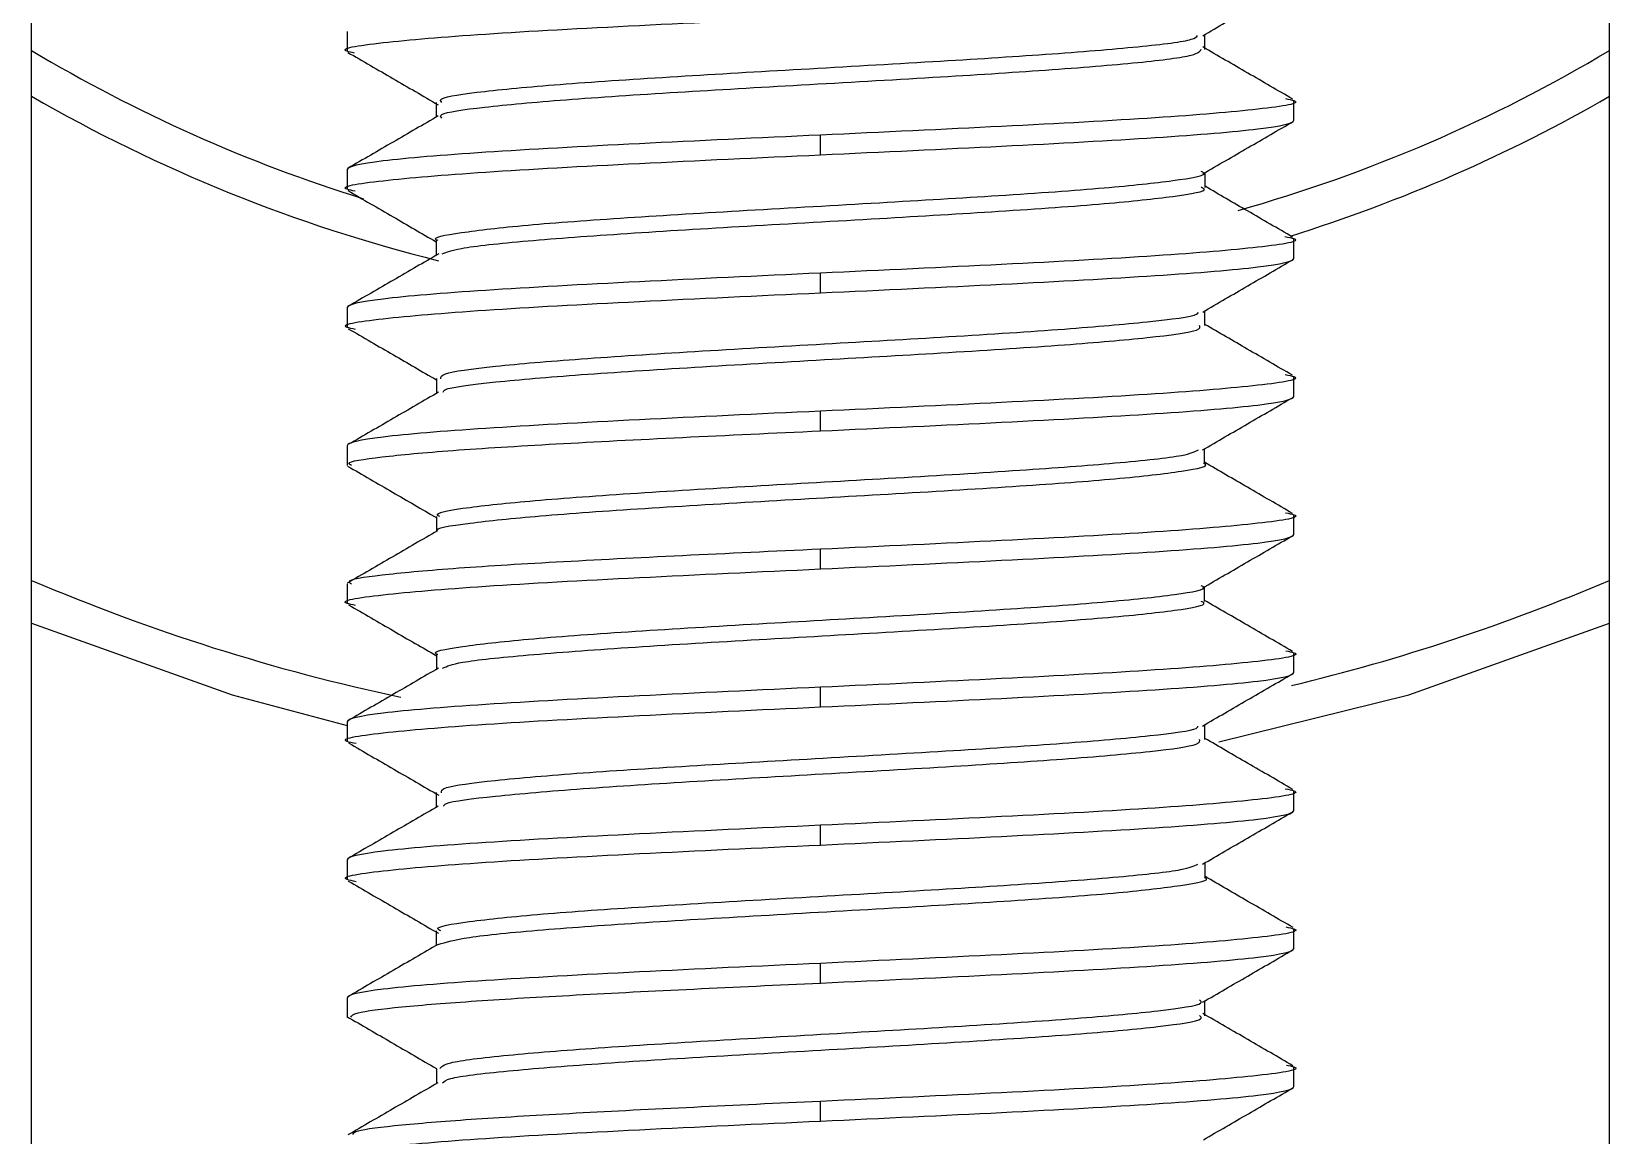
# Model space of a CAD drawing. Header units: millimetres. Extents: x 2 to 418, y 2 to 295.
# Drawn here: x 251.831 to 253.164, y 75.224 to 76.157 of the extents above; entities that cross this region are included whole.
import ezdxf

# ---------------------------------------------------------------- set-up
doc = ezdxf.new("R2010")
doc.units = ezdxf.units.MM

msp = doc.modelspace()

# ---------------------------------------------------------------- linework, layer by layer
at = {"color": 7, "linetype": 'Continuous', "lineweight": 25}
for p, q in [((251.83051, 74.25731), (251.83051, 78.42398)), ((253.16384, 74.25731), (253.16384, 78.42398)), ((252.09718, 76.15731), (252.09718, 76.14064)), ((252.82187, 76.14223), (252.82187, 76.1548)), ((252.17232, 76.09741), (252.17232, 76.08493)), ((252.89718, 76.08231), (252.89718, 76.09898)), ((252.49718, 76.05314), (252.49718, 76.06981)), ((252.09718, 76.04064), (252.09718, 76.02398)), ((252.82212, 76.0256), (252.82212, 76.03811)), ((252.17229, 75.98076), (252.17229, 75.96811)), ((252.89718, 75.96564), (252.89718, 75.98231)), ((252.49718, 75.93648), (252.49718, 75.95314)), ((252.09718, 75.92398), (252.09718, 75.90731)), ((252.82191, 75.90884), (252.82191, 75.92132)), ((252.17259, 75.864), (252.17259, 75.85151)), ((252.89718, 75.84898), (252.89718, 75.86564)), ((252.49718, 75.81981), (252.49718, 75.83648)), ((252.09718, 75.80731), (252.09718, 75.79065)), ((252.82169, 75.7922), (252.82169, 75.80469)), ((252.17265, 75.74744), (252.17265, 75.73487)), ((252.89718, 75.73231), (252.89718, 75.74898)), ((252.49718, 75.70314), (252.49718, 75.71981)), ((252.09718, 75.69065), (252.09718, 75.67398)), ((252.82169, 75.67555), (252.82169, 75.68803)), ((252.17261, 75.63079), (252.17261, 75.61829)), ((252.89718, 75.61564), (252.89718, 75.63231)), ((252.49718, 75.58648), (252.49718, 75.60314)), ((252.09718, 75.57398), (252.09718, 75.55731)), ((252.82187, 75.55896), (252.82187, 75.57148)), ((252.17232, 75.51409), (252.17232, 75.5016)), ((252.89718, 75.49898), (252.89718, 75.51564)), ((252.49718, 75.46981), (252.49718, 75.48648)), ((252.09718, 75.45731), (252.09718, 75.44064)), ((252.82212, 75.44216), (252.82212, 75.45481)), ((252.17229, 75.39735), (252.17229, 75.38481)), ((252.89718, 75.38231), (252.89718, 75.39898)), ((252.49718, 75.35314), (252.49718, 75.36981)), ((252.09718, 75.34064), (252.09718, 75.32397)), ((252.82191, 75.32554), (252.82191, 75.33798)), ((252.17261, 75.28072), (252.17261, 75.26816)), ((252.89718, 75.26564), (252.89718, 75.28231)), ((252.49718, 75.23648), (252.49718, 75.25314))]:
    msp.add_line(p, q, dxfattribs=at)
at = {"color": 7, "linetype": 'Continuous', "lineweight": 25, "flags": 128}
for points in [[(251.83051, 75.65731), (252.00005, 75.59679), (252.09718, 75.57076)], [(252.8339, 75.557), (252.9943, 75.59679), (253.16384, 75.65731)]]:
    msp.add_lwpolyline(points, dxfattribs=at)
at = {"color": 7, "linetype": 'Continuous', "lineweight": 25}
for radius, start, end in [(1.3, 239.14811, 252.71562), (1.3, 285.75248, 300.85189), (1.33333, 240, 255.99312), (1.33333, 287.32416, 300), (1.7, 246.91123, 257.95556), (1.7, 283.54148, 293.08877)]:
    msp.add_arc((252.49718, 77.25731), radius, start, end, dxfattribs=at)
for points, knots in [([(252.82018, 76.15382), (252.83288, 76.16119), (252.85828, 76.17594), (252.88368, 76.19067), (252.89639, 76.19803)], [0, 0, 0, 0, 0.4998021, 1, 1, 1, 1]), ([(252.10332, 76.13917), (252.10096, 76.13966), (252.08693, 76.14258), (252.12129, 76.14794), (252.20609, 76.15523), (252.34034, 76.16252), (252.4449, 76.16738), (252.49718, 76.16981)], [0, 0, 0, 0, 0.0480159, 0.2860119, 0.524008, 0.762004, 1, 1, 1, 1]), ([(252.17731, 76.09733), (252.17631, 76.09841), (252.17341, 76.10155), (252.21009, 76.10678), (252.27754, 76.11305), (252.37319, 76.11934), (252.4822, 76.12563), (252.59213, 76.13189), (252.69235, 76.13818), (252.7691, 76.14445), (252.81203, 76.1497), (252.81487, 76.15281), (252.81581, 76.15385)], [0, 0, 0, 0, 0.0573045, 0.1662596, 0.2781153, 0.3905753, 0.499068, 0.6132477, 0.7212221, 0.8345146, 0.9450958, 1, 1, 1, 1]), ([(252.09777, 76.13971), (252.11048, 76.13234), (252.1359, 76.11761), (252.16132, 76.10286), (252.17402, 76.09549)], [0, 0, 0, 0, 0.5002009, 1, 1, 1, 1]), ([(252.17731, 76.084), (252.17631, 76.08508), (252.17341, 76.08821), (252.21009, 76.09345), (252.27754, 76.09972), (252.3732, 76.10601), (252.48219, 76.11229), (252.59216, 76.11855), (252.69222, 76.12485), (252.76959, 76.13111), (252.81535, 76.13697), (252.81783, 76.14069), (252.81892, 76.14233)], [0, 0, 0, 0, 0.05552233, 0.16108893, 0.26946602, 0.37842853, 0.4835471, 0.59417582, 0.69879223, 0.80856135, 0.91570356, 1, 1, 1, 1]), ([(252.89629, 76.10014), (252.88359, 76.1075), (252.85821, 76.12222), (252.83284, 76.13694), (252.82016, 76.1443)], [0, 0, 0, 0, 0.5001168, 1, 1, 1, 1]), ([(252.89004, 76.10068), (252.89282, 76.10012), (252.90747, 76.09712), (252.87324, 76.09169), (252.78821, 76.08439), (252.65403, 76.0771), (252.54946, 76.07224), (252.49718, 76.06981)], [0, 0, 0, 0, 0.0553245, 0.2914934, 0.5276623, 0.7638311, 1, 1, 1, 1]), ([(252.17421, 76.08603), (252.16153, 76.07867), (252.13615, 76.06394), (252.11075, 76.04923), (252.09805, 76.04187)], [0, 0, 0, 0, 0.4998758, 1, 1, 1, 1]), ([(252.49718, 76.05314), (252.54954, 76.05557), (252.60187, 76.058), (252.69862, 76.06287), (252.74299, 76.0653), (252.81704, 76.07016), (252.84669, 76.07259), (252.88676, 76.07745), (252.89718, 76.07988), (252.89718, 76.08231)], [0, 0, 0, 0, 0.25, 0.25, 0.5, 0.5, 0.75, 0.75, 1, 1, 1, 1]), ([(252.82038, 76.03711), (252.83309, 76.04448), (252.85852, 76.05922), (252.88395, 76.07395), (252.89667, 76.08132)], [0, 0, 0, 0, 0.4998071, 1, 1, 1, 1]), ([(252.49718, 76.06981), (252.44482, 76.06738), (252.39248, 76.06495), (252.29573, 76.06009), (252.25136, 76.05766), (252.17731, 76.0528), (252.14766, 76.05037), (252.10759, 76.0455), (252.09718, 76.04307), (252.09718, 76.04064)], [0, 0, 0, 0, 0.25, 0.25, 0.5, 0.5, 0.75, 0.75, 1, 1, 1, 1]), ([(252.10404, 76.02233), (252.10138, 76.02288), (252.08689, 76.02586), (252.12116, 76.03127), (252.20613, 76.03856), (252.34033, 76.04585), (252.44489, 76.05071), (252.49718, 76.05314)], [0, 0, 0, 0, 0.0533756, 0.2900317, 0.5266878, 0.7633439, 1, 1, 1, 1]), ([(252.17398, 75.98068), (252.17345, 75.98087), (252.16741, 75.98311), (252.19138, 75.98746), (252.24384, 75.99373), (252.33104, 76.00002), (252.43505, 76.0063), (252.54614, 76.01257), (252.65206, 76.01887), (252.74112, 76.02512), (252.79854, 76.03142), (252.8257, 76.03602), (252.81988, 76.03857), (252.81886, 76.03902)], [0, 0, 0, 0, 0.0101932, 0.1149079, 0.2244219, 0.3319438, 0.438214, 0.5484164, 0.6528449, 0.7632544, 0.8689352, 0.9771194, 1, 1, 1, 1]), ([(252.0978, 76.02287), (252.11052, 76.01551), (252.13536, 76.00112), (252.16018, 75.98672), (252.17229, 75.9797)], [0, 0, 0, 0, 0.5121691, 1, 1, 1, 1]), ([(252.17746, 75.96936), (252.18135, 75.97092), (252.19055, 75.97461), (252.24526, 75.98039), (252.33067, 75.98669), (252.43515, 75.99297), (252.54611, 75.99924), (252.65207, 76.00553), (252.74112, 76.01179), (252.79854, 76.01809), (252.8257, 76.02268), (252.81988, 76.02524), (252.81886, 76.02568)], [0, 0, 0, 0, 0.083217, 0.1966521, 0.308024, 0.4180991, 0.5322474, 0.640415, 0.7547777, 0.8642424, 0.9763001, 1, 1, 1, 1]), ([(252.89616, 75.98358), (252.88345, 75.99094), (252.85876, 76.00524), (252.83409, 76.01955), (252.82212, 76.0265)], [0, 0, 0, 0, 0.5145869, 1, 1, 1, 1]), ([(252.88964, 75.98412), (252.8926, 75.98351), (252.9075, 75.98048), (252.87331, 75.97502), (252.78819, 75.96773), (252.65403, 75.96044), (252.54946, 75.95557), (252.49718, 75.95314)], [0, 0, 0, 0, 0.0582788, 0.2937091, 0.5291394, 0.7645697, 1, 1, 1, 1]), ([(252.17453, 75.96941), (252.16185, 75.96205), (252.13647, 75.94732), (252.11108, 75.93261), (252.09837, 75.92525)], [0, 0, 0, 0, 0.4998453, 1, 1, 1, 1]), ([(252.49718, 75.93648), (252.54954, 75.93891), (252.60187, 75.94134), (252.69862, 75.9462), (252.74299, 75.94863), (252.81704, 75.95349), (252.84669, 75.95592), (252.88676, 75.96078), (252.89718, 75.96321), (252.89718, 75.96564)], [0, 0, 0, 0, 0.25, 0.25, 0.5, 0.5, 0.75, 0.75, 1, 1, 1, 1]), ([(252.82012, 75.92028), (252.83282, 75.92765), (252.85822, 75.94239), (252.88364, 75.95712), (252.89635, 75.96449)], [0, 0, 0, 0, 0.4998406, 1, 1, 1, 1]), ([(252.49718, 75.95314), (252.44482, 75.95071), (252.39248, 75.94828), (252.29573, 75.94342), (252.25136, 75.94099), (252.17731, 75.93613), (252.14766, 75.9337), (252.10759, 75.92884), (252.09718, 75.92641), (252.09718, 75.92398)], [0, 0, 0, 0, 0.25, 0.25, 0.5, 0.5, 0.75, 0.75, 1, 1, 1, 1]), ([(252.10424, 75.90562), (252.10149, 75.90618), (252.08688, 75.90918), (252.12113, 75.9146), (252.20614, 75.92189), (252.34033, 75.92919), (252.44489, 75.93405), (252.49718, 75.93648)], [0, 0, 0, 0, 0.0548098, 0.2911074, 0.5274049, 0.7637025, 1, 1, 1, 1]), ([(252.17628, 75.8639), (252.17633, 75.86528), (252.17644, 75.8688), (252.21732, 75.8744), (252.2917, 75.8807), (252.38918, 75.88697), (252.49909, 75.89326), (252.60904, 75.89955), (252.70635, 75.9058), (252.77722, 75.9121), (252.81601, 75.9169), (252.81615, 75.91965), (252.81618, 75.92028)], [0, 0, 0, 0, 0.0734297, 0.1875609, 0.2972406, 0.408836, 0.5220078, 0.6304728, 0.7449672, 0.8534096, 0.9666157, 1, 1, 1, 1]), ([(252.17828, 75.8526), (252.17855, 75.8533), (252.1796, 75.85614), (252.21796, 75.86107), (252.29152, 75.86737), (252.38923, 75.87364), (252.49907, 75.87993), (252.60909, 75.88621), (252.70615, 75.89247), (252.77793, 75.89877), (252.81902, 75.90422), (252.8179, 75.90764), (252.81748, 75.90893)], [0, 0, 0, 0, 0.0373486, 0.1516029, 0.2614009, 0.3731167, 0.4864105, 0.5949925, 0.7096103, 0.8181697, 0.9314979, 1, 1, 1, 1]), ([(252.89593, 75.86685), (252.88323, 75.87421), (252.85855, 75.88852), (252.83389, 75.90284), (252.82191, 75.90979)], [0, 0, 0, 0, 0.5144199, 1, 1, 1, 1]), ([(252.09817, 75.90617), (252.11088, 75.8988), (252.13569, 75.88441), (252.16049, 75.87001), (252.17259, 75.86299)], [0, 0, 0, 0, 0.51208215, 1, 1, 1, 1]), ([(252.8899, 75.86738), (252.89275, 75.8668), (252.90748, 75.86379), (252.87326, 75.85835), (252.78821, 75.85106), (252.65403, 75.84377), (252.54946, 75.83891), (252.49718, 75.83648)], [0, 0, 0, 0, 0.0563359, 0.2922519, 0.528168, 0.764084, 1, 1, 1, 1]), ([(252.17449, 75.85262), (252.16181, 75.84525), (252.13645, 75.83052), (252.11107, 75.81581), (252.09838, 75.80845)], [0, 0, 0, 0, 0.499849, 1, 1, 1, 1]), ([(252.49718, 75.81981), (252.54954, 75.82224), (252.60187, 75.82467), (252.69862, 75.82953), (252.74299, 75.83196), (252.81704, 75.83682), (252.84669, 75.83925), (252.88676, 75.84412), (252.89718, 75.84655), (252.89718, 75.84898)], [0, 0, 0, 0, 0.25, 0.25, 0.5, 0.5, 0.75, 0.75, 1, 1, 1, 1]), ([(252.81993, 75.80367), (252.83262, 75.81104), (252.858, 75.82578), (252.88339, 75.84051), (252.89609, 75.84788)], [0, 0, 0, 0, 0.4998306, 1, 1, 1, 1]), ([(252.49718, 75.83648), (252.44482, 75.83405), (252.39248, 75.83162), (252.29573, 75.82675), (252.25136, 75.82432), (252.17731, 75.81946), (252.14766, 75.81703), (252.10759, 75.81217), (252.09718, 75.80974), (252.09718, 75.80731)], [0, 0, 0, 0, 0.25, 0.25, 0.5, 0.5, 0.75, 0.75, 1, 1, 1, 1]), ([(252.10088, 75.79065), (252.09982, 75.79121), (252.0953, 75.7936), (252.12282, 75.79782), (252.18179, 75.80332), (252.27074, 75.80881), (252.37872, 75.81431), (252.45769, 75.81798), (252.49718, 75.81981)], [0, 0, 0, 0, 0.0574322, 0.2459458, 0.4344593, 0.6229729, 0.8114864, 1, 1, 1, 1]), ([(252.17559, 75.74736), (252.17469, 75.74781), (252.1695, 75.75041), (252.19616, 75.75508), (252.25671, 75.76138), (252.34552, 75.76765), (252.45203, 75.77394), (252.56362, 75.78022), (252.66723, 75.78649), (252.75088, 75.79278), (252.80576, 75.79851), (252.81345, 75.80218), (252.81666, 75.80372)], [0, 0, 0, 0, 0.02416089, 0.13881831, 0.24744822, 0.36037772, 0.47228424, 0.58179603, 0.69609572, 0.80420598, 0.91831005, 1, 1, 1, 1]), ([(252.09755, 75.79005), (252.11022, 75.78271), (252.13525, 75.76819), (252.16028, 75.75367), (252.17265, 75.74649)], [0, 0, 0, 0, 0.5057927, 1, 1, 1, 1]), ([(252.17357, 75.73533), (252.17354, 75.73535), (252.17016, 75.73752), (252.19697, 75.74175), (252.25649, 75.74805), (252.34559, 75.75431), (252.45199, 75.76061), (252.56373, 75.76689), (252.66684, 75.77316), (252.75229, 75.77945), (252.80537, 75.78571), (252.82695, 75.79001), (252.82113, 75.79218), (252.82085, 75.79228)], [0, 0, 0, 0, 0.0008416, 0.1143232, 0.2218392, 0.3336106, 0.4443695, 0.5527583, 0.6658859, 0.7728875, 0.8858214, 0.9945886, 1, 1, 1, 1]), ([(252.896, 75.7501), (252.88331, 75.75746), (252.85854, 75.77184), (252.83377, 75.78622), (252.82169, 75.79324)], [0, 0, 0, 0, 0.5121398, 1, 1, 1, 1]), ([(252.89021, 75.75064), (252.89292, 75.75009), (252.90746, 75.7471), (252.87321, 75.74169), (252.78822, 75.73439), (252.65402, 75.7271), (252.54946, 75.72224), (252.49718, 75.71981)], [0, 0, 0, 0, 0.0540606, 0.2905455, 0.5270303, 0.7635152, 1, 1, 1, 1]), ([(252.17342, 75.73532), (252.16074, 75.72795), (252.13535, 75.71321), (252.10999, 75.69848), (252.0973, 75.69111)], [0, 0, 0, 0, 0.4998308, 1, 1, 1, 1]), ([(252.49718, 75.70314), (252.54954, 75.70557), (252.60187, 75.708), (252.69862, 75.71287), (252.74299, 75.7153), (252.81704, 75.72016), (252.84669, 75.72259), (252.88676, 75.72745), (252.89718, 75.72988), (252.89718, 75.73231)], [0, 0, 0, 0, 0.25, 0.25, 0.5, 0.5, 0.75, 0.75, 1, 1, 1, 1]), ([(252.81989, 75.68699), (252.83256, 75.69435), (252.85793, 75.70908), (252.8833, 75.7238), (252.89599, 75.73117)], [0, 0, 0, 0, 0.4998562, 1, 1, 1, 1]), ([(252.49718, 75.71981), (252.45769, 75.71798), (252.37872, 75.71431), (252.27074, 75.70881), (252.18179, 75.70332), (252.12282, 75.69782), (252.0953, 75.6936), (252.09982, 75.69121), (252.10088, 75.69065)], [0, 0, 0, 0, 0.1885136, 0.3770271, 0.5655407, 0.7540542, 0.9425678, 1, 1, 1, 1]), ([(252.10415, 75.67231), (252.10144, 75.67286), (252.08689, 75.67585), (252.12114, 75.68127), (252.20613, 75.68856), (252.34033, 75.69585), (252.44489, 75.70071), (252.49718, 75.70314)], [0, 0, 0, 0, 0.0541349, 0.2906012, 0.5270675, 0.7635337, 1, 1, 1, 1]), ([(252.17377, 75.63071), (252.17339, 75.63086), (252.16761, 75.63315), (252.19045, 75.63752), (252.24589, 75.64382), (252.33168, 75.65009), (252.43624, 75.65638), (252.54806, 75.66266), (252.65305, 75.66892), (252.74158, 75.67522), (252.80014, 75.68148), (252.82516, 75.6861), (252.81982, 75.68858), (252.81896, 75.68897)], [0, 0, 0, 0, 0.0077396, 0.118364, 0.2240612, 0.3325724, 0.4416697, 0.5469183, 0.657684, 0.7624298, 0.8723348, 0.9796095, 1, 1, 1, 1]), ([(252.09838, 75.67285), (252.11107, 75.66548), (252.13582, 75.65113), (252.16056, 75.63676), (252.17261, 75.62976)], [0, 0, 0, 0, 0.5128356, 1, 1, 1, 1]), ([(252.17775, 75.61929), (252.18159, 75.62095), (252.1902, 75.62467), (252.24726, 75.63048), (252.3313, 75.63675), (252.43634, 75.64305), (252.54804, 75.64933), (252.65306, 75.65559), (252.74157, 75.66189), (252.80014, 75.66815), (252.82516, 75.67277), (252.81982, 75.67524), (252.81896, 75.67564)], [0, 0, 0, 0, 0.08835032, 0.1976458, 0.30985106, 0.42266241, 0.53149403, 0.64603045, 0.75434218, 0.86798863, 0.97891538, 1, 1, 1, 1]), ([(252.89605, 75.63342), (252.88335, 75.64078), (252.85856, 75.65516), (252.83378, 75.66956), (252.82169, 75.67658)], [0, 0, 0, 0, 0.51224998, 1, 1, 1, 1]), ([(252.89029, 75.63396), (252.89296, 75.63341), (252.90746, 75.63043), (252.87319, 75.62502), (252.78822, 75.61773), (252.65402, 75.61044), (252.54946, 75.60557), (252.49718, 75.60314)], [0, 0, 0, 0, 0.0535321, 0.290149, 0.526766, 0.763383, 1, 1, 1, 1]), ([(252.17442, 75.61934), (252.16173, 75.61197), (252.13635, 75.59723), (252.11095, 75.5825), (252.09825, 75.57514)], [0, 0, 0, 0, 0.4998411, 1, 1, 1, 1]), ([(252.49718, 75.58648), (252.54954, 75.58891), (252.60187, 75.59134), (252.69862, 75.5962), (252.74299, 75.59863), (252.81704, 75.60349), (252.84669, 75.60592), (252.88676, 75.61078), (252.89718, 75.61321), (252.89718, 75.61564)], [0, 0, 0, 0, 0.25, 0.25, 0.5, 0.5, 0.75, 0.75, 1, 1, 1, 1]), ([(252.81983, 75.57029), (252.83251, 75.57766), (252.85788, 75.59239), (252.88327, 75.60711), (252.89596, 75.61447)], [0, 0, 0, 0, 0.4998373, 1, 1, 1, 1]), ([(252.49718, 75.60314), (252.44482, 75.60071), (252.39248, 75.59828), (252.29573, 75.59342), (252.25136, 75.59099), (252.17731, 75.58613), (252.14766, 75.5837), (252.10759, 75.57884), (252.09718, 75.57641), (252.09718, 75.57398)], [0, 0, 0, 0, 0.25, 0.25, 0.5, 0.5, 0.75, 0.75, 1, 1, 1, 1]), ([(252.10468, 75.55551), (252.10174, 75.55611), (252.08685, 75.55914), (252.12105, 75.5646), (252.20616, 75.57189), (252.34032, 75.57919), (252.44489, 75.58405), (252.49718, 75.58648)], [0, 0, 0, 0, 0.0580218, 0.29351635, 0.5290109, 0.76450545, 1, 1, 1, 1]), ([(252.1768, 75.51399), (252.17671, 75.51543), (252.17651, 75.51891), (252.21936, 75.5245), (252.29185, 75.53076), (252.39079, 75.53706), (252.50082, 75.54334), (252.60986, 75.54961), (252.70743, 75.5559), (252.77862, 75.56216), (252.81541, 75.56699), (252.81588, 75.56967), (252.81599, 75.5703)], [0, 0, 0, 0, 0.0764892, 0.1849949, 0.2984737, 0.4098883, 0.5200058, 0.634198, 0.7424071, 0.8568138, 0.9663206, 1, 1, 1, 1]), ([(252.0984, 75.55605), (252.11111, 75.54869), (252.13651, 75.53397), (252.16189, 75.51924), (252.17457, 75.51187)], [0, 0, 0, 0, 0.5001629, 1, 1, 1, 1]), ([(252.17882, 75.50269), (252.17905, 75.50345), (252.17986, 75.50625), (252.22005, 75.51117), (252.29167, 75.51743), (252.39084, 75.52373), (252.5008, 75.53), (252.60992, 75.53628), (252.70724, 75.54257), (252.77936, 75.54882), (252.81848, 75.55435), (252.81783, 75.55773), (252.81757, 75.55906)], [0, 0, 0, 0, 0.0405299, 0.1489041, 0.2622455, 0.3735251, 0.4835092, 0.5975631, 0.7056411, 0.8199092, 0.9292833, 1, 1, 1, 1]), ([(252.89623, 75.51684), (252.88353, 75.5242), (252.85873, 75.53857), (252.83395, 75.55296), (252.82187, 75.55997)], [0, 0, 0, 0, 0.5125736, 1, 1, 1, 1]), ([(252.88991, 75.51738), (252.89275, 75.5168), (252.90748, 75.51379), (252.87326, 75.50835), (252.78821, 75.50106), (252.65403, 75.49377), (252.54946, 75.48891), (252.49718, 75.48648)], [0, 0, 0, 0, 0.0562741, 0.2922056, 0.528137, 0.7640685, 1, 1, 1, 1]), ([(252.17421, 75.50269), (252.16151, 75.49533), (252.13609, 75.48058), (252.11067, 75.46585), (252.09795, 75.45849)], [0, 0, 0, 0, 0.4998359, 1, 1, 1, 1]), ([(252.49718, 75.46981), (252.54954, 75.47224), (252.60187, 75.47467), (252.69862, 75.47953), (252.74299, 75.48196), (252.81704, 75.48682), (252.84669, 75.48925), (252.88676, 75.49412), (252.89718, 75.49655), (252.89718, 75.49898)], [0, 0, 0, 0, 0.25, 0.25, 0.5, 0.5, 0.75, 0.75, 1, 1, 1, 1]), ([(252.81988, 75.45351), (252.83257, 75.46088), (252.85795, 75.47561), (252.88336, 75.49032), (252.89607, 75.49768)], [0, 0, 0, 0, 0.4998453, 1, 1, 1, 1]), ([(252.49718, 75.48648), (252.44482, 75.48405), (252.39248, 75.48162), (252.29573, 75.47675), (252.25136, 75.47432), (252.17731, 75.46946), (252.14766, 75.46703), (252.10759, 75.46217), (252.09718, 75.45974), (252.09718, 75.45731)], [0, 0, 0, 0, 0.25, 0.25, 0.5, 0.5, 0.75, 0.75, 1, 1, 1, 1]), ([(252.10474, 75.43883), (252.10177, 75.43944), (252.08685, 75.44247), (252.12104, 75.44794), (252.20616, 75.45523), (252.34032, 75.46252), (252.44489, 75.46738), (252.49718, 75.46981)], [0, 0, 0, 0, 0.0584444, 0.2938333, 0.5292222, 0.7646111, 1, 1, 1, 1]), ([(252.17624, 75.39726), (252.17508, 75.39784), (252.1698, 75.40045), (252.1978, 75.40518), (252.2565, 75.41144), (252.34742, 75.41774), (252.45334, 75.42401), (252.56452, 75.4303), (252.66884, 75.43658), (252.75187, 75.44284), (252.80479, 75.44851), (252.81269, 75.45206), (252.81604, 75.45356)], [0, 0, 0, 0, 0.0306273, 0.1388436, 0.253139, 0.3629764, 0.4747324, 0.588067, 0.696688, 0.8113471, 0.9199455, 1, 1, 1, 1]), ([(252.17422, 75.38577), (252.18082, 75.38776), (252.19452, 75.39189), (252.25746, 75.3981), (252.34717, 75.4044), (252.45338, 75.41067), (252.56461, 75.41696), (252.66843, 75.42325), (252.75349, 75.42951), (252.8048, 75.4358), (252.82805, 75.44002), (252.82182, 75.4422), (252.82168, 75.44225)], [0, 0, 0, 0, 0.1059516, 0.2198598, 0.329325, 0.4407024, 0.553653, 0.6619059, 0.7761765, 0.884407, 0.9973919, 1, 1, 1, 1]), ([(252.89653, 75.40006), (252.88381, 75.40743), (252.859, 75.4218), (252.8342, 75.43618), (252.82212, 75.44319)], [0, 0, 0, 0, 0.5127623, 1, 1, 1, 1]), ([(252.09813, 75.43937), (252.11084, 75.43201), (252.13624, 75.4173), (252.16163, 75.40257), (252.17432, 75.39521)], [0, 0, 0, 0, 0.5001358, 1, 1, 1, 1]), ([(252.8904, 75.4006), (252.89302, 75.40006), (252.90745, 75.39709), (252.87317, 75.39169), (252.78823, 75.38439), (252.65402, 75.3771), (252.54946, 75.37224), (252.49718, 75.36981)], [0, 0, 0, 0, 0.0527249, 0.2895436, 0.5263624, 0.7631812, 1, 1, 1, 1]), ([(252.17409, 75.38585), (252.16138, 75.37848), (252.13596, 75.36373), (252.11054, 75.34901), (252.09782, 75.34164)], [0, 0, 0, 0, 0.4998016, 1, 1, 1, 1]), ([(252.49718, 75.35314), (252.54954, 75.35557), (252.60187, 75.358), (252.69862, 75.36287), (252.74299, 75.3653), (252.81704, 75.37016), (252.84669, 75.37259), (252.88676, 75.37745), (252.89718, 75.37988), (252.89718, 75.38231)], [0, 0, 0, 0, 0.25, 0.25, 0.5, 0.5, 0.75, 0.75, 1, 1, 1, 1]), ([(252.82009, 75.33693), (252.83277, 75.34429), (252.85814, 75.35902), (252.88354, 75.37373), (252.89623, 75.38109)], [0, 0, 0, 0, 0.4998769, 1, 1, 1, 1]), ([(252.49718, 75.36981), (252.44482, 75.36738), (252.39248, 75.36495), (252.29573, 75.36009), (252.25136, 75.35766), (252.17731, 75.3528), (252.14766, 75.35037), (252.10759, 75.3455), (252.09718, 75.34307), (252.09718, 75.34064)], [0, 0, 0, 0, 0.25, 0.25, 0.5, 0.5, 0.75, 0.75, 1, 1, 1, 1]), ([(252.10029, 75.32439), (252.1011, 75.32558), (252.10305, 75.32846), (252.13982, 75.333), (252.20275, 75.33804), (252.28823, 75.34307), (252.38871, 75.34811), (252.46102, 75.35147), (252.49718, 75.35314)], [0, 0, 0, 0, 0.124478, 0.2995824, 0.4746868, 0.6497912, 0.8248956, 1, 1, 1, 1]), ([(252.17538, 75.28088), (252.17682, 75.2825), (252.18015, 75.28627), (252.22767, 75.29212), (252.30679, 75.29842), (252.40686, 75.30468), (252.51784, 75.31098), (252.62654, 75.31726), (252.72033, 75.32353), (252.78711, 75.32982), (252.82196, 75.33494), (252.81851, 75.33802), (252.81746, 75.33896)], [0, 0, 0, 0, 0.0840813, 0.1953382, 0.3007464, 0.4103266, 0.5189142, 0.625178, 0.7360878, 0.8409917, 0.9517117, 1, 1, 1, 1]), ([(252.09691, 75.3249), (252.10953, 75.31757), (252.13477, 75.3029), (252.16003, 75.28822), (252.17266, 75.28089)], [0, 0, 0, 0, 0.5000373, 1, 1, 1, 1]), ([(252.17782, 75.26881), (252.17908, 75.27001), (252.1826, 75.27336), (252.22798, 75.27878), (252.3067, 75.28508), (252.40689, 75.29135), (252.51783, 75.29764), (252.62654, 75.30393), (252.72033, 75.31019), (252.78711, 75.31649), (252.82196, 75.32161), (252.81851, 75.32469), (252.81746, 75.32562)], [0, 0, 0, 0, 0.06368907, 0.17742302, 0.285178, 0.39719795, 0.50820315, 0.61683291, 0.730212, 0.83745153, 0.95063658, 1, 1, 1, 1]), ([(252.89638, 75.28329), (252.88367, 75.29065), (252.85826, 75.30538), (252.83285, 75.32013), (252.82016, 75.3275)], [0, 0, 0, 0, 0.500198, 1, 1, 1, 1]), ([(252.89087, 75.28382), (252.8933, 75.28332), (252.90743, 75.28038), (252.87309, 75.27502), (252.78825, 75.26773), (252.65402, 75.26044), (252.54946, 75.25557), (252.49718, 75.25314)], [0, 0, 0, 0, 0.0492099, 0.2869074, 0.5246049, 0.7623025, 1, 1, 1, 1]), ([(252.17377, 75.26884), (252.16111, 75.26148), (252.13577, 75.24678), (252.11043, 75.23208), (252.09775, 75.22473)], [0, 0, 0, 0, 0.49989532, 1, 1, 1, 1]), ([(252.49718, 75.23648), (252.54954, 75.23891), (252.60187, 75.24134), (252.69862, 75.2462), (252.74299, 75.24863), (252.81704, 75.25349), (252.84669, 75.25592), (252.88676, 75.26078), (252.89718, 75.26321), (252.89718, 75.26564)], [0, 0, 0, 0, 0.25, 0.25, 0.5, 0.5, 0.75, 0.75, 1, 1, 1, 1]), ([(252.82073, 75.22066), (252.83341, 75.22801), (252.85877, 75.24273), (252.88414, 75.25744), (252.89683, 75.26479)], [0, 0, 0, 0, 0.499896, 1, 1, 1, 1]), ([(252.49718, 75.25314), (252.46102, 75.25147), (252.3887, 75.24811), (252.28825, 75.24307), (252.20269, 75.23804), (252.14006, 75.233), (252.10463, 75.22874), (252.10249, 75.22615), (252.10173, 75.22524)], [0, 0, 0, 0, 0.1804311, 0.3608623, 0.5412934, 0.7217245, 0.9021556, 1, 1, 1, 1]), ([(252.10287, 75.20595), (252.1007, 75.2064), (252.08695, 75.20929), (252.12138, 75.2146), (252.20607, 75.22189), (252.34034, 75.22919), (252.4449, 75.23405), (252.49718, 75.23648)], [0, 0, 0, 0, 0.0446422, 0.2834817, 0.5223211, 0.7611606, 1, 1, 1, 1])]:
    msp.add_open_spline(points, degree=3, knots=knots, dxfattribs=at)

doc.saveas('drawing.dxf')
